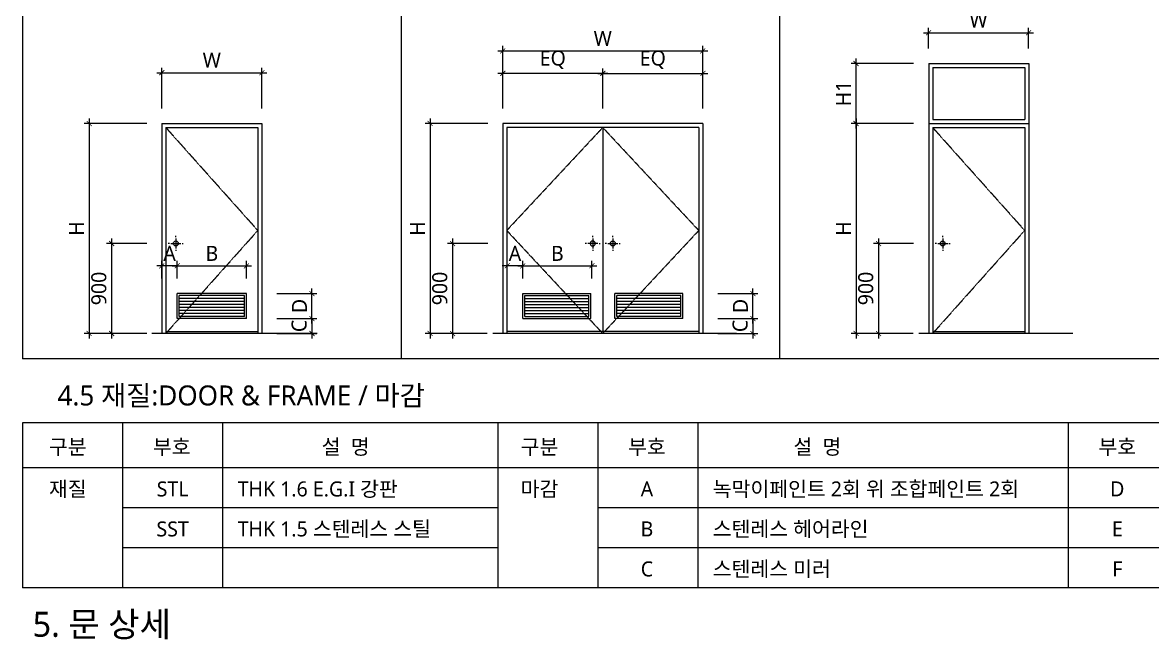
# Model space of a CAD drawing. Header units: inches. Extents: x 10 to 84110, y 29113 to 88513.
# Drawn here: x 27760 to 50350, y 45081 to 57422 of the extents above; entities that cross this region are included whole.
import ezdxf
from ezdxf.enums import TextEntityAlignment as Align

# ---------------------------------------------------------------- set-up
doc = ezdxf.new("R2010")
doc.units = ezdxf.units.IN
doc.header["$MEASUREMENT"] = 0
doc.linetypes.add('HID1-AGI', pattern=[2.25, 1.5, -0.75])
doc.layers.get('Defpoints').update_dxf_attribs({"color": 137})
for name, color, linetype in [('DD', 6, 'HID1-AGI'), ('DIM-INT', 7, 'Continuous'), ('ELE-4', 4, 'Continuous'), ('ELE-7', 7, 'Continuous'), ('F', 4, 'Continuous'), ('HATCH', 8, 'Continuous'), ('TEXT', 3, 'Continuous'), ('W2', 3, 'Continuous')]:
    doc.layers.add(name, color=color, linetype=linetype)
doc.styles.add('굴림체(옥산)', font='malgun.ttf')
doc.styles.add('맑은고딕', font='malgun.ttf')
doc.dimstyles.new('CJA', dxfattribs={"dimscale": 300, "dimtxt": 2.7, "dimasz": 1, "dimexe": 2, "dimexo": 3, "dimgap": 1, "dimtad": 1, "dimdec": 0, "dimzin": 1, "dimdsep": 46, "dimlunit": 6, "dimtxsty": '굴림체(옥산)', "dimblk": 'CJDOT', "dimcen": 0.09, "dimdle": 1, "dimclrd": 256, "dimclre": 256, "dimclrt": 3, "dimadec": 0, "dimazin": 0, "dimtfac": 1, "dimtdec": 0, "dimtix": 1, "dimtmove": 2, "dimatfit": 3, "dimldrblk": 'CJDOT', "dimfxl": 1, "dimtolj": 1, "dimtzin": 1, "dimarcsym": 0})

# ---------------------------------------------------------------- blocks, each defined once
blk = doc.blocks.new('_ARCHTICK')
at = {"color": 0, "linetype": 'ByBlock', "const_width": 0.15}
blk.add_lwpolyline([(-0.5, -0.5), (0.5, 0.5)], dxfattribs=at)
blk = doc.blocks.new('*D171')
at = {"layer": 'Defpoints', "color": 0, "transparency": 16777216}
for p in [(32543, 56419), (30543, 55402), (32543, 55402)]:
    blk.add_point(p, dxfattribs=at)
at = {"layer": 'DIM-INT', "color": 7, "lineweight": -2, "transparency": 16777216}
for p, q in [((30543, 55702), (30543, 56519)), ((32543, 55702), (32543, 56519)), ((30443, 56419), (32643, 56419))]:
    blk.add_line(p, q, dxfattribs=at)
at = {"layer": 'DIM-INT', "color": 7, "lineweight": -2, "transparency": 16777216, "xscale": 100, "yscale": 100, "zscale": 100, "rotation": 180}
blk.add_blockref('_ARCHTICK', (30543, 56419), dxfattribs=at)
at = {"layer": 'DIM-INT', "color": 7, "lineweight": -2, "transparency": 16777216, "xscale": 100, "yscale": 100, "zscale": 100}
blk.add_blockref('_ARCHTICK', (32543, 56419), dxfattribs=at)
at = {"layer": 'DIM-INT', "color": 3, "transparency": 16777216, "insert": (31543, 56669), "char_height": 300, "attachment_point": 5, "style": '맑은고딕'}
blk.add_mtext('\\A1;W', dxfattribs=at)
blk = doc.blocks.new('CJDOT')
blk.add_line((-2, 0), (2, 0))
at = {"const_width": 0.5}
blk.add_lwpolyline([(-0.25, 0, 1), (0.25, 0, 1)], format="xyb", close=True, dxfattribs=at)
blk = doc.blocks.new('*D172')
at = {"layer": 'Defpoints', "color": 0, "transparency": 16777216}
for p in [(30543, 53002), (29540, 51202), (30543, 51202)]:
    blk.add_point(p, dxfattribs=at)
at = {"layer": 'DIM-INT', "color": 7, "lineweight": -2, "transparency": 16777216}
for p, q in [((29540, 53102), (29540, 51102)), ((30243, 53002), (29440, 53002)), ((30243, 51202), (29440, 51202))]:
    blk.add_line(p, q, dxfattribs=at)
at = {"layer": 'DIM-INT', "color": 7, "lineweight": -2, "transparency": 16777216, "xscale": 100, "yscale": 100, "zscale": 100}
for p, rotation in [((29540, 53002), 90), ((29540, 51202), 270)]:
    blk.add_blockref('_ARCHTICK', p, dxfattribs=dict(at, rotation=rotation))
at = {"layer": 'DIM-INT', "color": 3, "transparency": 16777216, "insert": (29285, 52102), "char_height": 300, "attachment_point": 5, "rotation": 90, "style": '맑은고딕'}
blk.add_mtext('\\A1;900', dxfattribs=at)
blk = doc.blocks.new('*D173')
at = {"layer": 'Defpoints', "color": 0, "transparency": 16777216}
for p in [(30543, 55402), (29090, 51202), (30543, 51202)]:
    blk.add_point(p, dxfattribs=at)
at = {"layer": 'DIM-INT', "color": 7, "lineweight": -2, "transparency": 16777216}
for p, q in [((30243, 55402), (28990, 55402)), ((29090, 55502), (29090, 51102)), ((30243, 51202), (28990, 51202))]:
    blk.add_line(p, q, dxfattribs=at)
at = {"layer": 'DIM-INT', "color": 7, "lineweight": -2, "transparency": 16777216, "xscale": 100, "yscale": 100, "zscale": 100}
for p, rotation in [((29090, 55402), 90), ((29090, 51202), 270)]:
    blk.add_blockref('_ARCHTICK', p, dxfattribs=dict(at, rotation=rotation))
at = {"layer": 'DIM-INT', "color": 3, "transparency": 16777216, "insert": (28840, 53302), "char_height": 300, "attachment_point": 5, "rotation": 90, "style": '맑은고딕'}
blk.add_mtext('\\A1;H', dxfattribs=at)
blk = doc.blocks.new('RD')
for p, q in [((-1.25, 0), (-1.5, 0)), ((-1, 0), (1, 0)), ((0, 1.25), (0, 1.5)), ((0, 1), (0, -1)), ((1.25, 0), (1.5, 0)), ((0, -1.25), (0, -1.5))]:
    blk.add_line(p, q)
blk.add_circle((0, 0), 0.5)
blk = doc.blocks.new('*D174')
at = {"layer": 'Defpoints', "color": 0, "transparency": 16777216}
for p in [(30543, 52555), (30543, 52002), (30852, 52002)]:
    blk.add_point(p, dxfattribs=at)
at = {"layer": 'DIM-INT', "color": 7, "lineweight": -2, "transparency": 16777216}
for p, q in [((30543, 52302), (30543, 52655)), ((30852, 52302), (30852, 52655)), ((30543, 52555), (30443, 52555)), ((30852, 52555), (30543, 52555)), ((30852, 52555), (30952, 52555))]:
    blk.add_line(p, q, dxfattribs=at)
at = {"layer": 'DIM-INT', "color": 7, "lineweight": -2, "transparency": 16777216, "xscale": 100, "yscale": 100, "zscale": 100}
blk.add_blockref('_ARCHTICK', (30543, 52555), dxfattribs=at)
at = {"layer": 'DIM-INT', "color": 7, "lineweight": -2, "transparency": 16777216, "xscale": 100, "yscale": 100, "zscale": 100, "rotation": 180}
blk.add_blockref('_ARCHTICK', (30852, 52555), dxfattribs=at)
at = {"layer": 'DIM-INT', "color": 3, "transparency": 16777216, "insert": (30698, 52805), "char_height": 300, "attachment_point": 5, "style": '맑은고딕'}
blk.add_mtext('\\A1;A', dxfattribs=at)
blk = doc.blocks.new('*D175')
at = {"layer": 'Defpoints', "color": 0, "transparency": 16777216}
for p in [(32236, 52555), (30852, 52002), (32236, 52002)]:
    blk.add_point(p, dxfattribs=at)
at = {"layer": 'DIM-INT', "color": 7, "lineweight": -2, "transparency": 16777216}
for p, q in [((30852, 52302), (30852, 52655)), ((32236, 52302), (32236, 52655)), ((30752, 52555), (32336, 52555))]:
    blk.add_line(p, q, dxfattribs=at)
at = {"layer": 'DIM-INT', "color": 7, "lineweight": -2, "transparency": 16777216, "xscale": 100, "yscale": 100, "zscale": 100, "rotation": 180}
blk.add_blockref('_ARCHTICK', (30852, 52555), dxfattribs=at)
at = {"layer": 'DIM-INT', "color": 7, "lineweight": -2, "transparency": 16777216, "xscale": 100, "yscale": 100, "zscale": 100}
blk.add_blockref('_ARCHTICK', (32236, 52555), dxfattribs=at)
at = {"layer": 'DIM-INT', "color": 3, "transparency": 16777216, "insert": (31544, 52805), "char_height": 300, "attachment_point": 5, "style": '맑은고딕'}
blk.add_mtext('\\A1;B', dxfattribs=at)
blk = doc.blocks.new('*D176')
at = {"layer": 'Defpoints', "color": 0, "transparency": 16777216}
for p in [(32543, 51502), (32543, 51202), (33545, 51202)]:
    blk.add_point(p, dxfattribs=at)
at = {"layer": 'DIM-INT', "color": 7, "lineweight": -2, "transparency": 16777216}
for p, q in [((33545, 51502), (33545, 51602)), ((32843, 51502), (33645, 51502)), ((33545, 51502), (33545, 51202)), ((32843, 51202), (33645, 51202)), ((33545, 51202), (33545, 51102))]:
    blk.add_line(p, q, dxfattribs=at)
at = {"layer": 'DIM-INT', "color": 7, "lineweight": -2, "transparency": 16777216, "xscale": 100, "yscale": 100, "zscale": 100}
for p, rotation in [((33545, 51502), 270), ((33545, 51202), 90)]:
    blk.add_blockref('_ARCHTICK', p, dxfattribs=dict(at, rotation=rotation))
at = {"layer": 'DIM-INT', "color": 3, "transparency": 16777216, "insert": (33290, 51352), "char_height": 300, "attachment_point": 5, "rotation": 90, "style": '맑은고딕'}
blk.add_mtext('\\A1;C', dxfattribs=at)
blk = doc.blocks.new('*D177')
at = {"layer": 'Defpoints', "color": 0, "transparency": 16777216}
for p in [(32543, 52002), (33545, 52002), (32543, 51502)]:
    blk.add_point(p, dxfattribs=at)
at = {"layer": 'DIM-INT', "color": 7, "lineweight": -2, "transparency": 16777216}
for p, q in [((32843, 52002), (33645, 52002)), ((33545, 51402), (33545, 52102)), ((32843, 51502), (33645, 51502))]:
    blk.add_line(p, q, dxfattribs=at)
at = {"layer": 'DIM-INT', "color": 7, "lineweight": -2, "transparency": 16777216, "xscale": 100, "yscale": 100, "zscale": 100}
for p, rotation in [((33545, 52002), 90), ((33545, 51502), 270)]:
    blk.add_blockref('_ARCHTICK', p, dxfattribs=dict(at, rotation=rotation))
at = {"layer": 'DIM-INT', "color": 3, "transparency": 16777216, "insert": (33295, 51752), "char_height": 300, "attachment_point": 5, "rotation": 90, "style": '맑은고딕'}
blk.add_mtext('\\A1;D', dxfattribs=at)
blk = doc.blocks.new('*D178')
at = {"layer": 'Defpoints', "color": 0, "transparency": 16777216}
for p in [(37360, 53002), (36357, 51202), (37349, 51202)]:
    blk.add_point(p, dxfattribs=at)
at = {"layer": 'DIM-INT', "color": 7, "lineweight": -2, "transparency": 16777216}
for p, q in [((36357, 53102), (36357, 51102)), ((37060, 53002), (36257, 53002)), ((37049, 51202), (36257, 51202))]:
    blk.add_line(p, q, dxfattribs=at)
at = {"layer": 'DIM-INT', "color": 7, "lineweight": -2, "transparency": 16777216, "xscale": 100, "yscale": 100, "zscale": 100}
for p, rotation in [((36357, 53002), 90), ((36357, 51202), 270)]:
    blk.add_blockref('_ARCHTICK', p, dxfattribs=dict(at, rotation=rotation))
at = {"layer": 'DIM-INT', "color": 3, "transparency": 16777216, "insert": (36102, 52102), "char_height": 300, "attachment_point": 5, "rotation": 90, "style": '맑은고딕'}
blk.add_mtext('\\A1;900', dxfattribs=at)
blk = doc.blocks.new('*D179')
at = {"layer": 'Defpoints', "color": 0, "transparency": 16777216}
for p in [(37360, 55402), (35907, 51202), (37349, 51202)]:
    blk.add_point(p, dxfattribs=at)
at = {"layer": 'DIM-INT', "color": 7, "lineweight": -2, "transparency": 16777216}
for p, q in [((37060, 55402), (35807, 55402)), ((35907, 55502), (35907, 51102)), ((37049, 51202), (35807, 51202))]:
    blk.add_line(p, q, dxfattribs=at)
at = {"layer": 'DIM-INT', "color": 7, "lineweight": -2, "transparency": 16777216, "xscale": 100, "yscale": 100, "zscale": 100}
for p, rotation in [((35907, 55402), 90), ((35907, 51202), 270)]:
    blk.add_blockref('_ARCHTICK', p, dxfattribs=dict(at, rotation=rotation))
at = {"layer": 'DIM-INT', "color": 3, "transparency": 16777216, "insert": (35657, 53302), "char_height": 300, "attachment_point": 5, "rotation": 90, "style": '맑은고딕'}
blk.add_mtext('\\A1;H', dxfattribs=at)
blk = doc.blocks.new('*D180')
at = {"layer": 'Defpoints', "color": 0, "transparency": 16777216}
for p in [(41360, 56405), (39360, 55402), (41360, 55402)]:
    blk.add_point(p, dxfattribs=at)
at = {"layer": 'DIM-INT', "color": 7, "lineweight": -2, "transparency": 16777216}
for p, q in [((39360, 55702), (39360, 56505)), ((41360, 55702), (41360, 56505)), ((39260, 56405), (41460, 56405))]:
    blk.add_line(p, q, dxfattribs=at)
at = {"layer": 'DIM-INT', "color": 7, "lineweight": -2, "transparency": 16777216, "xscale": 100, "yscale": 100, "zscale": 100, "rotation": 180}
blk.add_blockref('_ARCHTICK', (39360, 56405), dxfattribs=at)
at = {"layer": 'DIM-INT', "color": 7, "lineweight": -2, "transparency": 16777216, "xscale": 100, "yscale": 100, "zscale": 100}
blk.add_blockref('_ARCHTICK', (41360, 56405), dxfattribs=at)
at = {"layer": 'DIM-INT', "color": 3, "transparency": 16777216, "insert": (40360, 56677), "char_height": 300, "attachment_point": 5, "style": '맑은고딕'}
blk.add_mtext('\\A1;EQ', dxfattribs=at)
blk = doc.blocks.new('*D181')
at = {"layer": 'Defpoints', "color": 0, "transparency": 16777216}
for p in [(41360, 56855), (37360, 55402), (41360, 55402)]:
    blk.add_point(p, dxfattribs=at)
at = {"layer": 'DIM-INT', "color": 7, "lineweight": -2, "transparency": 16777216}
for p, q in [((37360, 55702), (37360, 56955)), ((41360, 55702), (41360, 56955)), ((37260, 56855), (41460, 56855))]:
    blk.add_line(p, q, dxfattribs=at)
at = {"layer": 'DIM-INT', "color": 7, "lineweight": -2, "transparency": 16777216, "xscale": 100, "yscale": 100, "zscale": 100, "rotation": 180}
blk.add_blockref('_ARCHTICK', (37360, 56855), dxfattribs=at)
at = {"layer": 'DIM-INT', "color": 7, "lineweight": -2, "transparency": 16777216, "xscale": 100, "yscale": 100, "zscale": 100}
blk.add_blockref('_ARCHTICK', (41360, 56855), dxfattribs=at)
at = {"layer": 'DIM-INT', "color": 3, "transparency": 16777216, "insert": (39360, 57105), "char_height": 300, "attachment_point": 5, "style": '맑은고딕'}
blk.add_mtext('\\A1;W', dxfattribs=at)
blk = doc.blocks.new('*D182')
at = {"layer": 'Defpoints', "color": 0, "transparency": 16777216}
for p in [(37360, 56405), (37360, 55402), (39360, 55402)]:
    blk.add_point(p, dxfattribs=at)
at = {"layer": 'DIM-INT', "color": 7, "lineweight": -2, "transparency": 16777216}
for p, q in [((37360, 55702), (37360, 56505)), ((39360, 55702), (39360, 56505)), ((39460, 56405), (37260, 56405))]:
    blk.add_line(p, q, dxfattribs=at)
at = {"layer": 'DIM-INT', "color": 7, "lineweight": -2, "transparency": 16777216, "xscale": 100, "yscale": 100, "zscale": 100, "rotation": 180}
blk.add_blockref('_ARCHTICK', (37360, 56405), dxfattribs=at)
at = {"layer": 'DIM-INT', "color": 7, "lineweight": -2, "transparency": 16777216, "xscale": 100, "yscale": 100, "zscale": 100}
blk.add_blockref('_ARCHTICK', (39360, 56405), dxfattribs=at)
at = {"layer": 'DIM-INT', "color": 3, "transparency": 16777216, "insert": (38360, 56677), "char_height": 300, "attachment_point": 5, "style": '맑은고딕'}
blk.add_mtext('\\A1;EQ', dxfattribs=at)
blk = doc.blocks.new('*D183')
at = {"layer": 'Defpoints', "color": 0, "transparency": 16777216}
for p in [(41360, 51502), (41360, 51202), (42362, 51202)]:
    blk.add_point(p, dxfattribs=at)
at = {"layer": 'DIM-INT', "color": 7, "lineweight": -2, "transparency": 16777216}
for p, q in [((42362, 51502), (42362, 51602)), ((41660, 51502), (42462, 51502)), ((42362, 51502), (42362, 51202)), ((41660, 51202), (42462, 51202)), ((42362, 51202), (42362, 51102))]:
    blk.add_line(p, q, dxfattribs=at)
at = {"layer": 'DIM-INT', "color": 7, "lineweight": -2, "transparency": 16777216, "xscale": 100, "yscale": 100, "zscale": 100}
for p, rotation in [((42362, 51502), 270), ((42362, 51202), 90)]:
    blk.add_blockref('_ARCHTICK', p, dxfattribs=dict(at, rotation=rotation))
at = {"layer": 'DIM-INT', "color": 3, "transparency": 16777216, "insert": (42107, 51352), "char_height": 300, "attachment_point": 5, "rotation": 90, "style": '맑은고딕'}
blk.add_mtext('\\A1;C', dxfattribs=at)
blk = doc.blocks.new('*D184')
at = {"layer": 'Defpoints', "color": 0, "transparency": 16777216}
for p in [(41360, 52002), (42362, 52002), (41360, 51502)]:
    blk.add_point(p, dxfattribs=at)
at = {"layer": 'DIM-INT', "color": 7, "lineweight": -2, "transparency": 16777216}
for p, q in [((41660, 52002), (42462, 52002)), ((42362, 51402), (42362, 52102)), ((41660, 51502), (42462, 51502))]:
    blk.add_line(p, q, dxfattribs=at)
at = {"layer": 'DIM-INT', "color": 7, "lineweight": -2, "transparency": 16777216, "xscale": 100, "yscale": 100, "zscale": 100}
for p, rotation in [((42362, 52002), 90), ((42362, 51502), 270)]:
    blk.add_blockref('_ARCHTICK', p, dxfattribs=dict(at, rotation=rotation))
at = {"layer": 'DIM-INT', "color": 3, "transparency": 16777216, "insert": (42112, 51752), "char_height": 300, "attachment_point": 5, "rotation": 90, "style": '맑은고딕'}
blk.add_mtext('\\A1;D', dxfattribs=at)
blk = doc.blocks.new('*D185')
at = {"layer": 'Defpoints', "color": 0, "transparency": 16777216}
for p in [(37450, 52555), (37450, 52002), (37760, 52002)]:
    blk.add_point(p, dxfattribs=at)
at = {"layer": 'DIM-INT', "color": 7, "lineweight": -2, "transparency": 16777216}
for p, q in [((37450, 52302), (37450, 52655)), ((37760, 52302), (37760, 52655)), ((37450, 52555), (37350, 52555)), ((37760, 52555), (37450, 52555)), ((37760, 52555), (37860, 52555))]:
    blk.add_line(p, q, dxfattribs=at)
at = {"layer": 'DIM-INT', "color": 7, "lineweight": -2, "transparency": 16777216, "xscale": 100, "yscale": 100, "zscale": 100}
blk.add_blockref('_ARCHTICK', (37450, 52555), dxfattribs=at)
at = {"layer": 'DIM-INT', "color": 7, "lineweight": -2, "transparency": 16777216, "xscale": 100, "yscale": 100, "zscale": 100, "rotation": 180}
blk.add_blockref('_ARCHTICK', (37760, 52555), dxfattribs=at)
at = {"layer": 'DIM-INT', "color": 3, "transparency": 16777216, "insert": (37605, 52805), "char_height": 300, "attachment_point": 5, "style": '맑은고딕'}
blk.add_mtext('\\A1;A', dxfattribs=at)
blk = doc.blocks.new('*D186')
at = {"layer": 'Defpoints', "color": 0, "transparency": 16777216}
for p in [(39143, 52555), (37760, 52002), (39143, 52002)]:
    blk.add_point(p, dxfattribs=at)
at = {"layer": 'DIM-INT', "color": 7, "lineweight": -2, "transparency": 16777216}
for p, q in [((37760, 52302), (37760, 52655)), ((39143, 52302), (39143, 52655)), ((37660, 52555), (39243, 52555))]:
    blk.add_line(p, q, dxfattribs=at)
at = {"layer": 'DIM-INT', "color": 7, "lineweight": -2, "transparency": 16777216, "xscale": 100, "yscale": 100, "zscale": 100, "rotation": 180}
blk.add_blockref('_ARCHTICK', (37760, 52555), dxfattribs=at)
at = {"layer": 'DIM-INT', "color": 7, "lineweight": -2, "transparency": 16777216, "xscale": 100, "yscale": 100, "zscale": 100}
blk.add_blockref('_ARCHTICK', (39143, 52555), dxfattribs=at)
at = {"layer": 'DIM-INT', "color": 3, "transparency": 16777216, "insert": (38451, 52805), "char_height": 300, "attachment_point": 5, "style": '맑은고딕'}
blk.add_mtext('\\A1;B', dxfattribs=at)
blk = doc.blocks.new('*D187')
at = {"layer": 'Defpoints', "color": 0, "transparency": 16777216}
for p in [(44424, 56602), (45873, 56602), (45876, 55402)]:
    blk.add_point(p, dxfattribs=at)
at = {"layer": 'DIM-INT', "color": 7, "lineweight": -2, "transparency": 16777216}
for p, q in [((44424, 55302), (44424, 56702)), ((45573, 56602), (44324, 56602)), ((45576, 55402), (44324, 55402))]:
    blk.add_line(p, q, dxfattribs=at)
at = {"layer": 'DIM-INT', "color": 7, "lineweight": -2, "transparency": 16777216, "xscale": 100, "yscale": 100, "zscale": 100}
for p, rotation in [((44424, 56602), 90), ((44424, 55402), 270)]:
    blk.add_blockref('_ARCHTICK', p, dxfattribs=dict(at, rotation=rotation))
at = {"layer": 'DIM-INT', "color": 3, "transparency": 16777216, "insert": (44170, 56002), "char_height": 300, "attachment_point": 5, "rotation": 90, "style": '맑은고딕'}
blk.add_mtext('\\A1;H1', dxfattribs=at)
blk = doc.blocks.new('*D188')
at = {"layer": 'Defpoints', "color": 0, "transparency": 16777216}
for p in [(47873, 57219), (45873, 56602), (47873, 56602)]:
    blk.add_point(p, dxfattribs=at)
at = {"layer": 'DIM-INT', "color": 7, "lineweight": -2, "transparency": 16777216}
for p, q in [((45773, 57219), (47973, 57219)), ((45873, 56902), (45873, 57319)), ((47873, 56902), (47873, 57319))]:
    blk.add_line(p, q, dxfattribs=at)
at = {"layer": 'DIM-INT', "color": 7, "lineweight": -2, "transparency": 16777216, "xscale": 100, "yscale": 100, "zscale": 100, "rotation": 180}
blk.add_blockref('_ARCHTICK', (45873, 57219), dxfattribs=at)
at = {"layer": 'DIM-INT', "color": 7, "lineweight": -2, "transparency": 16777216, "xscale": 100, "yscale": 100, "zscale": 100}
blk.add_blockref('_ARCHTICK', (47873, 57219), dxfattribs=at)
at = {"layer": 'DIM-INT', "color": 3, "transparency": 16777216, "insert": (46873, 57469), "char_height": 300, "attachment_point": 5, "style": '맑은고딕'}
blk.add_mtext('\\A1;W', dxfattribs=at)
blk = doc.blocks.new('*D189')
at = {"layer": 'Defpoints', "color": 0, "transparency": 16777216}
for p in [(45876, 53002), (44874, 51202), (45866, 51202)]:
    blk.add_point(p, dxfattribs=at)
at = {"layer": 'DIM-INT', "color": 7, "lineweight": -2, "transparency": 16777216}
for p, q in [((44874, 53102), (44874, 51102)), ((45576, 53002), (44774, 53002)), ((45566, 51202), (44774, 51202))]:
    blk.add_line(p, q, dxfattribs=at)
at = {"layer": 'DIM-INT', "color": 7, "lineweight": -2, "transparency": 16777216, "xscale": 100, "yscale": 100, "zscale": 100}
for p, rotation in [((44874, 53002), 90), ((44874, 51202), 270)]:
    blk.add_blockref('_ARCHTICK', p, dxfattribs=dict(at, rotation=rotation))
at = {"layer": 'DIM-INT', "color": 3, "transparency": 16777216, "insert": (44619, 52102), "char_height": 300, "attachment_point": 5, "rotation": 90, "style": '맑은고딕'}
blk.add_mtext('\\A1;900', dxfattribs=at)
blk = doc.blocks.new('*D190')
at = {"layer": 'Defpoints', "color": 0, "transparency": 16777216}
for p in [(45876, 55402), (44424, 51202), (45866, 51202)]:
    blk.add_point(p, dxfattribs=at)
at = {"layer": 'DIM-INT', "color": 7, "lineweight": -2, "transparency": 16777216}
for p, q in [((45576, 55402), (44324, 55402)), ((44424, 55502), (44424, 51102)), ((45566, 51202), (44324, 51202))]:
    blk.add_line(p, q, dxfattribs=at)
at = {"layer": 'DIM-INT', "color": 7, "lineweight": -2, "transparency": 16777216, "xscale": 100, "yscale": 100, "zscale": 100}
for p, rotation in [((44424, 55402), 90), ((44424, 51202), 270)]:
    blk.add_blockref('_ARCHTICK', p, dxfattribs=dict(at, rotation=rotation))
at = {"layer": 'DIM-INT', "color": 3, "transparency": 16777216, "insert": (44174, 53302), "char_height": 300, "attachment_point": 5, "rotation": 90, "style": '맑은고딕'}
blk.add_mtext('\\A1;H', dxfattribs=at)

msp = doc.modelspace()

# ---------------------------------------------------------------- linework, layer by layer
at = {"layer": 'DD'}
for p, q in [((30622.9, 55322.3), (32462.9, 53262.3)), ((39359.5, 55322.3), (37439.5, 53262.3)), ((39359.5, 55322.3), (41279.5, 53262.3)), ((45956.2, 55322.3), (47796.2, 53262.3)), ((32462.9, 53262.3), (30622.9, 51202.3)), ((37439.5, 53262.3), (39359.5, 51202.3)), ((41279.5, 53262.3), (39359.5, 51202.3)), ((47796.2, 53262.3), (45956.2, 51202.3))]:
    msp.add_line(p, q, dxfattribs=at)
at = {"layer": 'ELE-4'}
for p, q in [((27759.5, 66495.4), (27759.5, 50695.4)), ((73159.5, 50695.4), (27759.5, 50695.4)), ((73159.5, 49412), (27759.5, 49412)), ((27759.5, 49412), (27759.5, 46112)), ((37259.5, 49412), (37259.5, 46112)), ((73159.5, 46112), (27759.5, 46112))]:
    msp.add_line(p, q, dxfattribs=at)
at = {"layer": 'ELE-7'}
for p, q in [((35326.2, 66495.4), (35326.2, 50695.4)), ((42892.9, 66495.4), (42892.9, 50695.4)), ((29759.5, 49412), (29759.5, 46112)), ((31759.5, 49412), (31759.5, 46112)), ((39259.5, 49412), (39259.5, 46112)), ((41259.5, 49412), (41259.5, 46112)), ((48664.5, 49412), (48664.5, 46112)), ((73159.5, 48512), (27759.5, 48512)), ((37259.5, 47712), (29759.5, 47712)), ((73159.5, 47712), (39259.5, 47712)), ((37259.5, 46912), (29759.5, 46912)), ((73159.5, 46912), (39259.5, 46912))]:
    msp.add_line(p, q, dxfattribs=at)
at = {"layer": 'F'}
for p, q in [((45956.2, 56522.3), (45956.2, 55482.3)), ((45956.2, 56522.3), (47796.2, 56522.3)), ((47796.2, 56522.3), (47796.2, 55482.3)), ((45956.2, 55482.3), (47796.2, 55482.3)), ((30622.9, 55322.3), (30622.9, 51202.3)), ((30622.9, 55322.3), (32462.9, 55322.3)), ((32462.9, 55322.3), (32462.9, 51202.3)), ((37439.5, 55322.3), (37439.5, 51202.3)), ((41279.5, 55322.3), (37439.5, 55322.3)), ((39359.5, 55322.3), (39359.5, 51202.3)), ((41279.5, 55322.3), (41279.5, 51202.3)), ((45956.2, 55322.3), (47796.2, 55322.3)), ((45956.2, 55322.3), (45956.2, 51202.3)), ((47796.2, 55322.3), (47796.2, 51202.3)), ((30852.2, 51502.3), (30852.2, 52002.3)), ((32235.6, 52002.3), (30852.2, 52002.3)), ((30892.2, 51542.3), (30892.2, 51962.3)), ((32195.6, 51962.3), (30892.2, 51962.3)), ((32195.6, 51542.3), (32195.6, 51962.3)), ((32235.6, 51502.3), (32235.6, 52002.3)), ((37759.5, 51502.3), (37759.5, 52002.3)), ((37759.5, 52002.3), (39119.5, 52002.3)), ((37799.5, 51542.3), (37799.5, 51962.3)), ((37799.5, 51962.3), (39079.5, 51962.3)), ((39079.5, 51542.3), (39079.5, 51962.3)), ((39119.5, 51502.3), (39119.5, 52002.3)), ((39599.5, 51502.3), (39599.5, 52002.3)), ((40959.5, 52002.3), (39599.5, 52002.3)), ((39639.5, 51542.3), (39639.5, 51962.3)), ((40919.5, 51962.3), (39639.5, 51962.3)), ((40919.5, 51542.3), (40919.5, 51962.3)), ((40959.5, 51502.3), (40959.5, 52002.3)), ((32195.6, 51542.3), (30892.2, 51542.3)), ((37799.5, 51542.3), (39079.5, 51542.3)), ((40919.5, 51542.3), (39639.5, 51542.3)), ((32235.6, 51502.3), (30852.2, 51502.3)), ((37759.5, 51502.3), (39119.5, 51502.3)), ((40959.5, 51502.3), (39599.5, 51502.3)), ((30622.9, 51242.3), (32462.9, 51242.3)), ((41279.5, 51242.3), (37439.5, 51242.3)), ((45956.2, 51242.3), (47796.2, 51242.3))]:
    msp.add_line(p, q, dxfattribs=at)
at = {"layer": 'HATCH'}
for p, q in [((32195.6, 51902.3), (30892.2, 51902.3)), ((32195.6, 51842.3), (30892.2, 51842.3)), ((32195.6, 51782.3), (30892.2, 51782.3)), ((37799.5, 51902.3), (39079.5, 51902.3)), ((37799.5, 51842.3), (39079.5, 51842.3)), ((37799.5, 51782.3), (39079.5, 51782.3)), ((40919.5, 51902.3), (39639.5, 51902.3)), ((40919.5, 51842.3), (39639.5, 51842.3)), ((40919.5, 51782.3), (39639.5, 51782.3)), ((32195.6, 51722.3), (30892.2, 51722.3)), ((32195.6, 51662.3), (30892.2, 51662.3)), ((32195.6, 51602.3), (30892.2, 51602.3)), ((37799.5, 51722.3), (39079.5, 51722.3)), ((37799.5, 51662.3), (39079.5, 51662.3)), ((37799.5, 51602.3), (39079.5, 51602.3)), ((40919.5, 51722.3), (39639.5, 51722.3)), ((40919.5, 51662.3), (39639.5, 51662.3)), ((40919.5, 51602.3), (39639.5, 51602.3))]:
    msp.add_line(p, q, dxfattribs=at)
at = {"layer": 'W2'}
for p, q in [((45876.2, 56602.3), (45876.2, 51202.3)), ((45876.2, 56602.3), (47876.2, 56602.3)), ((47876.2, 56602.3), (47876.2, 51202.3)), ((30542.9, 55402.3), (30542.9, 51202.3)), ((30542.9, 55402.3), (32542.9, 55402.3)), ((32542.9, 55402.3), (32542.9, 51202.3)), ((37359.5, 55402.3), (37359.5, 51202.3)), ((41359.5, 55402.3), (37359.5, 55402.3)), ((41359.5, 55402.3), (41359.5, 51202.3)), ((45876.2, 55402.3), (47876.2, 55402.3)), ((33646.8, 51202.3), (30342.9, 51202.3)), ((42032, 51202.3), (37159.5, 51202.3)), ((48758.8, 51202.3), (45676.2, 51202.3))]:
    msp.add_line(p, q, dxfattribs=at)

# ---------------------------------------------------------------- block references
at = {"layer": 'F', "yscale": 100, "zscale": 100}
for p, xscale in [((30822.9, 53002.3), 100), ((39159.5, 53002.3), -100), ((39559.5, 53002.3), 100), ((46156.2, 53002.3), 100)]:
    msp.add_blockref('RD', p, dxfattribs=dict(at, xscale=xscale))

# ---------------------------------------------------------------- texts
at = {"layer": 'TEXT', "style": '맑은고딕'}
for s, height, p in [('4.5 재질:DOOR & FRAME / 마감', 400, (28457.9, 49962)), ('구분', 300, (28286.6, 48933.6)), ('설  명', 300, (33740.5, 48933.6)), ('구분', 300, (37719.2, 48933.6)), ('설  명', 300, (43173.2, 48933.6)), ('재질', 300, (28286.6, 48091.9)), ('THK 1.6 E.G.I 강판', 300, (32059.2, 48091.9)), ('마감', 300, (37719.2, 48091.9)), ('녹막이페인트 2회 위 조합페인트 2회 ', 300, (41559.2, 48091.9)), ('THK 1.5 스텐레스 스틸', 300, (32059.2, 47291.9)), ('스텐레스 헤어라인 ', 300, (41559.2, 47291.9)), ('스텐레스 미러', 300, (41559.2, 46491.9)), ('5. 문 상세', 500, (27957.9, 45384.3))]:
    msp.add_text(s, height=height, dxfattribs=at).set_placement(p, align=Align.MIDDLE_LEFT)
for s, p in [('부호', (30742.7, 48933.6)), ('부호', (40242.7, 48933.6)), ('부호', (49647.6, 48933.6)), ('STL', (30759.5, 48091.9)), ('A', (40242.7, 48091.9)), ('D', (49647.6, 48091.9)), ('SST', (30759.5, 47291.9)), ('B', (40242.7, 47291.9)), ('E', (49647.6, 47291.9)), ('C', (40242.7, 46491.9)), ('F', (49647.6, 46491.9))]:
    msp.add_text(s, height=300, dxfattribs=at).set_placement(p, align=Align.MIDDLE)

# ---------------------------------------------------------------- dimensions: what is measured, and where the dimension line sits
at = {"layer": 'DIM-INT'}
for base, p1, p2, text, picture, middle in [((47873.2, 57218.7), (45873.2, 56602.3), (47873.2, 56602.3), 'W', '*D188', (46873.2, 57468.7)), ((41359.5, 56854.8), (37359.5, 55402.3), (41359.5, 55402.3), 'W', '*D181', (39359.5, 57104.8)), ((32542.9, 56418.7), (30542.9, 55402.3), (32542.9, 55402.3), 'W', '*D171', (31542.9, 56668.7)), ((41359.5, 56404.8), (39359.5, 55402.3), (41359.5, 55402.3), 'EQ', '*D180', (40359.5, 56677.4)), ((32235.6, 52554.8), (30852.2, 52002.3), (32235.6, 52002.3), 'B', '*D175', (31543.9, 52804.8)), ((39142.9, 52554.8), (37759.5, 52002.3), (39142.9, 52002.3), 'B', '*D186', (38451.2, 52804.8))]:
    dim = msp.add_linear_dim(base=base, p1=p1, p2=p2, text=text, dimstyle='CJA', override={"dimscale": 100, "dimtxt": 3, "dimexe": 1, "dimlunit": 2, "dimtxsty": '맑은고딕', "dimblk1": 'ARCHTICK', "dimblk2": 'ARCHTICK', "dimsah": 1, "dimclrd": 7, "dimclre": 7}, dxfattribs=at)
    dim.commit()
    dim.dimension.update_dxf_attribs({"geometry": picture, "text_midpoint": middle})
for base, p1, p2, angle, text, picture, middle in [((37359.5, 56404.8), (39359.5, 55402.3), (37359.5, 55402.3), 180, 'EQ', '*D182', (38359.5, 56677.4)), ((44423.8, 56602.3), (45876.2, 55402.3), (45873.2, 56602.3), 90, 'H1', '*D187', (44170.5, 56002.3)), ((29090.4, 51202.3), (30542.9, 55402.3), (30542.9, 51202.3), 270, 'H', '*D173', (28840.4, 53302.3)), ((35907.1, 51202.3), (37359.5, 55402.3), (37349.1, 51202.3), 270, 'H', '*D179', (35657.1, 53302.3)), ((44423.8, 51202.3), (45876.2, 55402.3), (45865.8, 51202.3), 270, 'H', '*D190', (44173.8, 53302.3)), ((29540.4, 51202.3), (30542.9, 53002.3), (30542.9, 51202.3), 270, '900', '*D172', (29285.4, 52102.3)), ((36357.1, 51202.3), (37359.5, 53002.3), (37349.1, 51202.3), 270, '900', '*D178', (36102.1, 52102.3)), ((44873.8, 51202.3), (45876.2, 53002.3), (45865.8, 51202.3), 270, '900', '*D189', (44618.8, 52102.3)), ((30542.9, 52554.8), (30852.2, 52002.3), (30542.9, 52002.3), 180, 'A', '*D174', (30697.5, 52804.8)), ((37450.1, 52554.8), (37759.5, 52002.3), (37450.1, 52002.3), 180, 'A', '*D185', (37604.8, 52804.8)), ((33545.3, 52002.3), (32542.9, 51502.3), (32542.9, 52002.3), 90, 'D', '*D177', (33295.3, 51752.3)), ((42361.9, 52002.3), (41359.5, 51502.3), (41359.5, 52002.3), 90, 'D', '*D184', (42111.9, 51752.3)), ((33545.3, 51202.3), (32542.9, 51502.3), (32542.9, 51202.3), 270, 'C', '*D176', (33290.3, 51352.3)), ((42361.9, 51202.3), (41359.5, 51502.3), (41359.5, 51202.3), 270, 'C', '*D183', (42106.9, 51352.3))]:
    dim = msp.add_linear_dim(base=base, p1=p1, p2=p2, angle=angle, text=text, dimstyle='CJA', override={"dimscale": 100, "dimtxt": 3, "dimexe": 1, "dimlunit": 2, "dimtxsty": '맑은고딕', "dimblk1": 'ARCHTICK', "dimblk2": 'ARCHTICK', "dimsah": 1, "dimclrd": 7, "dimclre": 7}, dxfattribs=at)
    dim.commit()
    dim.dimension.update_dxf_attribs({"geometry": picture, "text_midpoint": middle})

doc.saveas('drawing.dxf')
